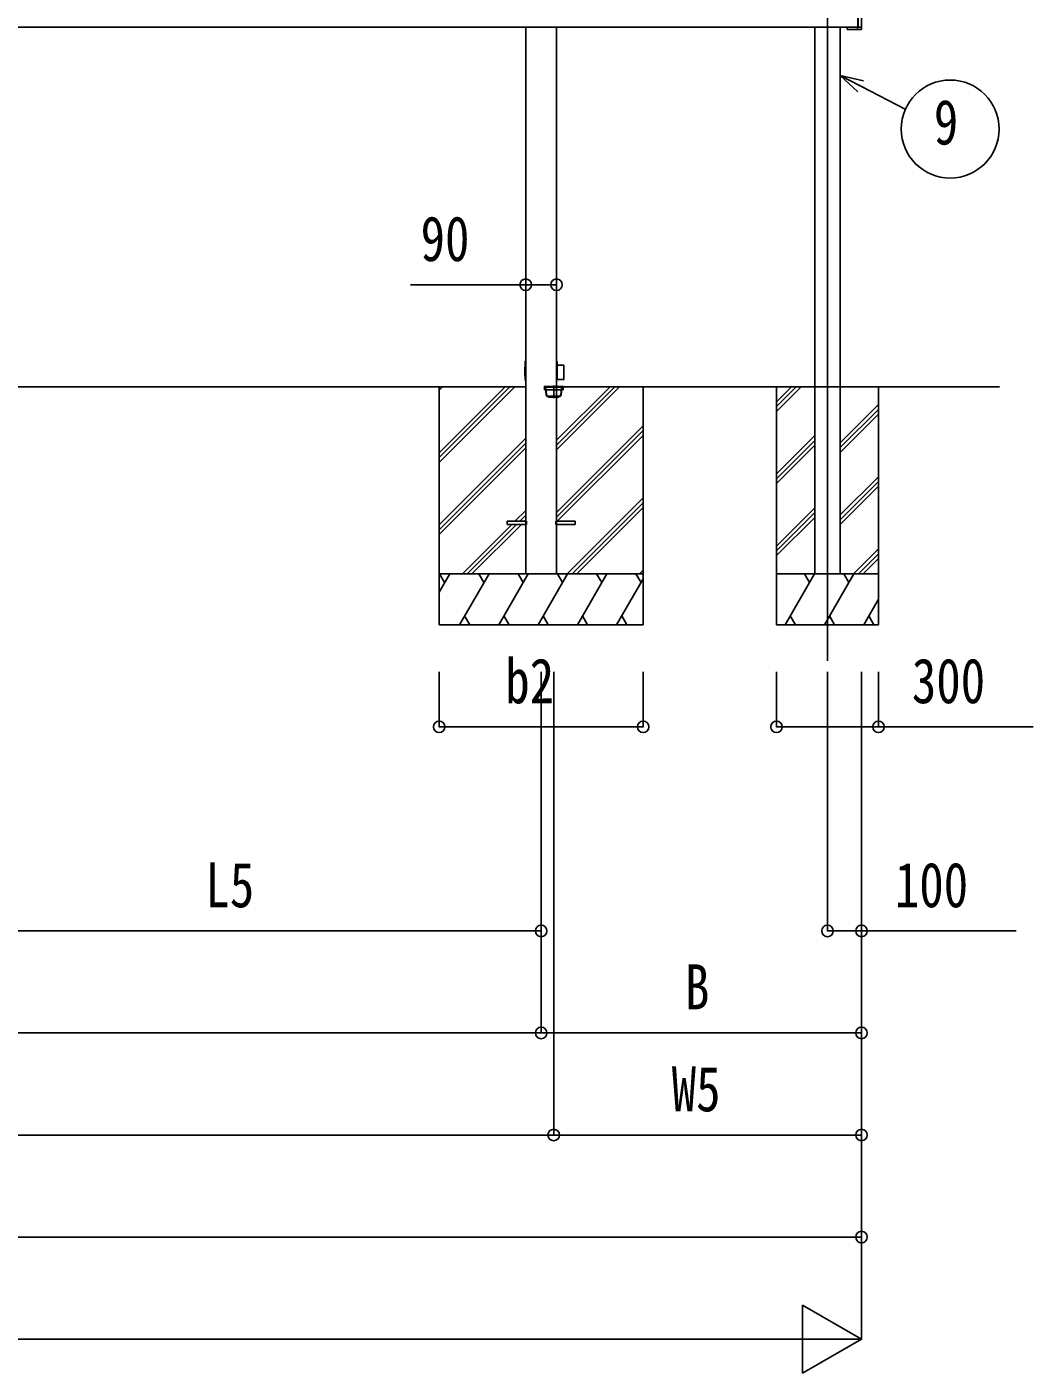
# Model space of a CAD drawing. Units: millimetres, scale not verified. Extents: x -16820 to 16820, y -11881 to 11886.
# Drawn here: x -6124 to -3166, y -7690 to -3732 of the extents above; entities that cross this region are included whole.
import ezdxf
from ezdxf.enums import TextEntityAlignment as Align

# ---------------------------------------------------------------- set-up
doc = ezdxf.new("R2010")
doc.units = ezdxf.units.MM
doc.header["$LTSCALE"] = 40
for name, color, linetype in [('0-4_YKK_12', 2, 'Continuous'), ('0-5_YKK_13', 4, 'Continuous'), ('0-6_YKK_A1', 4, 'Continuous'), ('0-7_YKK_D', 6, 'Continuous'), ('0-9_YSS_K', 3, 'Continuous')]:
    doc.layers.add(name, color=color, linetype=linetype)
doc.styles.add('ＭＳ ゴシック', font='')
doc.styles.get('ＭＳ ゴシック').set_extended_font_data('MS Gothic')

msp = doc.modelspace()

# ---------------------------------------------------------------- linework, layer by layer
at = {"layer": '0-4_YKK_12'}
for p, q in [((-3769.92, -2050.26), (-3769.92, -5596.64)), ((-4574.92, -4786.36), (-4574.92, -4824.36))]:
    msp.add_line(p, q, dxfattribs=at)
at = {"layer": '0-5_YKK_13'}
for p, q in [((-4602.92, -4789.36), (-4546.92, -4789.36)), ((-4598.78, -4791.36), (-4602.42, -4791.36)), ((-4602.42, -4791.36), (-4602.42, -4799.36)), ((-4598.08, -4799.36), (-4602.42, -4799.36)), ((-4597.8, -4791.11), (-4598.82, -4791.11)), ((-4596.81, -4813.88), (-4598.79, -4791.27)), ((-4551.06, -4791.36), (-4598.78, -4791.36)), ((-4598.08, -4799.36), (-4551.76, -4799.36)), ((-4597.06, -4799.61), (-4598.06, -4799.61)), ((-4595.82, -4813.79), (-4597.8, -4791.18)), ((-4590.84, -4818.36), (-4558.61, -4818.36)), ((-4559, -4819.36), (-4590.84, -4819.36)), ((-4559.92, -4821.36), (-4559.92, -4819.36)), ((-4554.02, -4813.79), (-4552.05, -4791.18)), ((-4553.03, -4813.88), (-4551.05, -4791.27)), ((-4552.78, -4799.61), (-4551.78, -4799.61)), ((-4552.04, -4791.11), (-4551.02, -4791.11)), ((-4551.76, -4799.36), (-4547.42, -4799.36)), ((-4547.42, -4791.36), (-4551.06, -4791.36)), ((-4547.42, -4791.36), (-4547.42, -4799.36)), ((-4546.92, -4790.36), (-4546.92, -4789.36))]:
    msp.add_line(p, q, dxfattribs=at)
for points in [[(-4546.92, -4790.36), (-4602.92, -4790.36), (-4602.92, -4789.36)], [(-4589.92, -4819.36), (-4589.92, -4821.36), (-4559.92, -4821.36)]]:
    msp.add_lwpolyline(points, dxfattribs=at)
for centre, radius, start, end in [((-4599.79, -4791.36), 2, 5, 90), ((-4599.79, -4791.36), 1, 5, 90), ((-4590.84, -4813.36), 6, 185, 270), ((-4590.84, -4813.36), 5, 185, 270), ((-4559, -4813.36), 5, 270, 355), ((-4559, -4813.36), 6, 270, 355), ((-4550.05, -4791.36), 2, 90, 175), ((-4550.05, -4791.36), 1, 90, 175)]:
    msp.add_arc(centre, radius, start, end, dxfattribs=at)
at = {"layer": '0-6_YKK_A1'}
for p, q in [((-3679.92, -3732.76), (-3679.92, -2067.36)), ((-3669.92, -3732.76), (-3669.92, -2067.36)), ((-4566.72, -3732.76), (-4566.72, -5340.36)), ((-3807.42, -3732.76), (-3807.42, -5340.36)), ((-3732.42, -3732.76), (-3732.42, -5340.36)), ((-3682.82, -3740.26), (-3710.83, -3740.26)), ((-3709.92, -3732.76), (-3669.92, -3732.76)), ((-3683.22, -3732.76), (-3682.23, -3732.76)), ((-3682.82, -3740.26), (-3680.83, -3740.26)), ((-3670.92, -3740.26), (-3680.83, -3740.26)), ((-3670.92, -3732.76), (-3669.92, -3732.76)), ((-3669.92, -3732.76), (-3669.92, -3739.26)), ((-4658.42, -4748.11), (-4659.42, -4748.11)), ((-4658.84, -4715.86), (-4658.14, -4715.86)), ((-4658.14, -4716.15), (-4658.42, -4748.11)), ((-4657.12, -4748.11), (-4658.42, -4748.11)), ((-4658.42, -4748.11), (-4658.23, -4770.06)), ((-4658.14, -4715.86), (-4657.12, -4715.86)), ((-4658.14, -4715.86), (-4658.14, -4716.15)), ((-4657.12, -4716.15), (-4658.14, -4716.15)), ((-4566.2, -4716.15), (-4566.72, -4716.15)), ((-4564.92, -4748.11), (-4566.72, -4748.11)), ((-4566.2, -4715.86), (-4566.2, -4716.15)), ((-4566.04, -4734.57), (-4566.2, -4716.15)), ((-4565.2, -4716.15), (-4565.05, -4733.44)), ((-4545.22, -4727.1), (-4565.11, -4726.75)), ((-4564.8, -4734.6), (-4564.92, -4748.11)), ((-4564.92, -4748.11), (-4564.8, -4761.61)), ((-4545.22, -4748.11), (-4545.22, -4727.1)), ((-4545.22, -4769.11), (-4545.22, -4748.11)), ((-4544.92, -4727.4), (-4544.92, -4768.81)), ((-4658.23, -4770.06), (-4657.12, -4770.06)), ((-4658.23, -4770.36), (-4658.23, -4770.06)), ((-4566.72, -4770.06), (-4566.11, -4770.06)), ((-4566.11, -4770.36), (-4566.72, -4770.36)), ((-4566.11, -4770.06), (-4566.04, -4761.65)), ((-4566.11, -4770.36), (-4566.11, -4770.06)), ((-4565.41, -4770.36), (-4566.11, -4770.36)), ((-4565.05, -4762.77), (-4565.11, -4770.06)), ((-4565.11, -4769.46), (-4545.22, -4769.11)), ((-8092.72, -4790.36), (-4657.12, -4790.36)), ((-4911.92, -4790.36), (-4911.92, -5490.36)), ((-4911.92, -4984.53), (-4717.74, -4790.36)), ((-4911.92, -4998.68), (-4703.6, -4790.36)), ((-4911.92, -5012.82), (-4689.46, -4790.36)), ((-4911.92, -4800.69), (-4901.59, -4790.36)), ((-4566.72, -4975.99), (-4381.09, -4790.36)), ((-4566.72, -4961.84), (-4395.23, -4790.36)), ((-4566.72, -4947.7), (-4409.37, -4790.36)), ((-4566.72, -4790.36), (-3264.62, -4790.36)), ((-4311.92, -4790.36), (-4311.92, -5490.36)), ((-3919.92, -4790.36), (-3919.92, -5490.36)), ((-3919.92, -4834.34), (-3875.94, -4790.36)), ((-3919.92, -4848.48), (-3861.8, -4790.36)), ((-3919.92, -4862.62), (-3847.66, -4790.36)), ((-3619.92, -4790.36), (-3619.92, -5490.36)), ((-3732.42, -4955.2), (-3619.92, -4842.7)), ((-3732.42, -4969.34), (-3619.92, -4856.85)), ((-4566.72, -5159.83), (-4311.92, -4905.03)), ((-3732.42, -4983.49), (-3619.92, -4870.99)), ((-4911.92, -5196.66), (-4657.12, -4941.87)), ((-4566.72, -5173.97), (-4311.92, -4919.18)), ((-4564.46, -5185.86), (-4311.92, -4933.32)), ((-3919.92, -5046.47), (-3807.42, -4933.97)), ((-4911.92, -5210.81), (-4657.12, -4956.01)), ((-4911.92, -5224.95), (-4657.12, -4970.15)), ((-3919.92, -5060.61), (-3807.42, -4948.11)), ((-3919.92, -5074.75), (-3807.42, -4962.25)), ((-3732.42, -5167.33), (-3619.92, -5054.83)), ((-3732.42, -5181.47), (-3619.92, -5068.98)), ((-3732.42, -5195.62), (-3619.92, -5083.12)), ((-4535.11, -5340.36), (-4311.92, -5117.17)), ((-4520.97, -5340.36), (-4311.92, -5131.31)), ((-4688.98, -5185.86), (-4657.12, -5154)), ((-4674.84, -5185.86), (-4657.12, -5168.14)), ((-4660.69, -5185.86), (-4657.12, -5182.28)), ((-4506.83, -5340.36), (-4311.92, -5145.45)), ((-3919.92, -5258.6), (-3807.42, -5146.1)), ((-3919.92, -5272.74), (-3807.42, -5160.24)), ((-3919.92, -5286.88), (-3807.42, -5174.38)), ((-4843.48, -5340.36), (-4697.98, -5194.86)), ((-4829.34, -5340.36), (-4683.84, -5194.86)), ((-4815.19, -5340.36), (-4669.69, -5194.86)), ((-4711.98, -5185.86), (-4711.98, -5194.86)), ((-4711.98, -5185.86), (-4656.98, -5185.86)), ((-4711.98, -5194.86), (-4656.98, -5194.86)), ((-4655.32, -5185.36), (-4657.12, -5185.36)), ((-4657.12, -5195.34), (-4657.12, -5185.37)), ((-4657.12, -5195.36), (-4655.32, -5195.36)), ((-4655.32, -5195.34), (-4655.32, -5185.37)), ((-4566.72, -5185.36), (-4568.52, -5185.36)), ((-4568.52, -5195.34), (-4568.52, -5185.37)), ((-4568.52, -5195.36), (-4566.72, -5195.36)), ((-4566.98, -5185.86), (-4511.98, -5185.86)), ((-4566.98, -5194.86), (-4511.98, -5194.86)), ((-4566.72, -5195.34), (-4566.72, -5185.37)), ((-4511.98, -5185.86), (-4511.98, -5194.86)), ((-3693.31, -5340.36), (-3619.92, -5266.96)), ((-3679.17, -5340.36), (-3619.92, -5281.11)), ((-3665.03, -5340.36), (-3619.92, -5295.25)), ((-4311.92, -5340.36), (-4911.92, -5340.36)), ((-4911.92, -5394.65), (-4880.57, -5340.36)), ((-4895.57, -5366.34), (-4910.57, -5340.35)), ((-4851.7, -5490.35), (-4765.1, -5340.36)), ((-4780.1, -5366.34), (-4795.1, -5340.36)), ((-4736.23, -5490.36), (-4649.63, -5340.36)), ((-4664.63, -5366.34), (-4679.63, -5340.36)), ((-4620.76, -5490.36), (-4534.16, -5340.36)), ((-4567.22, -5340.36), (-4566.72, -5340.36)), ((-4549.16, -5366.34), (-4564.16, -5340.35)), ((-4505.29, -5490.36), (-4418.69, -5340.36)), ((-4433.69, -5366.34), (-4448.69, -5340.36)), ((-4333.22, -5340.36), (-4318.22, -5366.34)), ((-4322.98, -5340.36), (-4311.92, -5329.3)), ((-3619.92, -5340.36), (-3919.92, -5340.36)), ((-3894.43, -5490.36), (-3807.83, -5340.36)), ((-3822.83, -5366.34), (-3837.83, -5340.36)), ((-3778.96, -5490.36), (-3692.36, -5340.36)), ((-3707.36, -5366.34), (-3722.36, -5340.35)), ((-4389.82, -5490.36), (-4311.92, -5355.42)), ((-3663.49, -5490.36), (-3619.92, -5414.88)), ((-4911.92, -5490.36), (-4311.92, -5490.36)), ((-4836.71, -5464.38), (-4821.71, -5490.35)), ((-4721.23, -5464.37), (-4706.24, -5490.36)), ((-4605.76, -5464.38), (-4590.77, -5490.36)), ((-4490.3, -5464.38), (-4475.3, -5490.36)), ((-4374.83, -5464.38), (-4359.83, -5490.36)), ((-3919.92, -5490.36), (-3619.92, -5490.36)), ((-3879.43, -5464.38), (-3864.44, -5490.36)), ((-3763.96, -5464.38), (-3748.97, -5490.36)), ((-3648.5, -5464.38), (-3633.5, -5490.36))]:
    msp.add_line(p, q, dxfattribs=at)
for points in [[(-9069.42, -3732.76), (-3680.8, -3732.76), (-3680.42, -3608.76)], [(-4657.12, -3732.76), (-4657.12, -5340.36), (-4656.62, -5340.36), (-4567.22, -5340.36)], [(-3711.83, -3739.32), (-3712.23, -3732.76), (-3711.23, -3732.76), (-3683.22, -3732.76)], [(-3681.83, -3739.32), (-3682.23, -3732.76), (-3681.23, -3732.76), (-3670.92, -3732.76)], [(-4659.23, -4770.06), (-4659.42, -4748.11), (-4659.14, -4716.15)], [(-4566.72, -4715.86), (-4566.2, -4715.86), (-4565.5, -4715.86)], [(-4566.04, -4734.57), (-4565.04, -4734.59), (-4564.8, -4734.6)], [(-4657.12, -4770.36), (-4658.23, -4770.36), (-4658.93, -4770.36)], [(-4566.04, -4761.65), (-4565.04, -4761.62), (-4564.8, -4761.61)]]:
    msp.add_lwpolyline(points, dxfattribs=at)
for centre, radius, start, end in [((-3710.83, -3739.26), 1, 183.5, 270), ((-3680.83, -3739.26), 1, 183.5, 270), ((-3670.92, -3739.26), 1, 270, 0), ((-4658.84, -4716.16), 0.3, 90, 179.5), ((-4566.08, -4733.53), 1.04, 272.34943, 4.76455), ((-4565.5, -4716.16), 0.3, 0.5, 90), ((-4545.22, -4727.4), 0.3, 0, 89), ((-4658.93, -4770.06), 0.3, 180.5, 270), ((-4566.1, -4762.7), 1.05, 356.22953, 86.65649), ((-4565.41, -4770.06), 0.3, 270, 359.5), ((-4545.22, -4768.81), 0.3, 271, 0)]:
    msp.add_arc(centre, radius, start, end, dxfattribs=at)
for centre, start_param, end_param in [((-4658.14, -4716.16), 4.7124491, 6.2831693), ((-4566.2, -4716.16), 3.1416086, 4.7123288), ((-4658.23, -4770.06), 0.000016, 1.5707362), ((-4566.11, -4770.06), 1.5708565, 3.1415767)]:
    msp.add_ellipse(centre, major_axis=(-1, 0), ratio=0.002618, start_param=start_param, end_param=end_param, dxfattribs=at)
at = {"layer": '0-7_YKK_D'}
for p, q in [((-4911.78, -5628.8), (-4911.78, -5791.36)), ((-4611.92, -5628.8), (-4611.92, -6691.36)), ((-4611.92, -5628.8), (-4611.92, -6691.36)), ((-4611.92, -5628.8), (-4611.92, -6391.36)), ((-4574.92, -5628.8), (-4574.92, -6991.36)), ((-4574.92, -5628.8), (-4574.92, -6991.36)), ((-4311.78, -5628.8), (-4311.78, -5791.36)), ((-3919.92, -5628.8), (-3919.92, -5791.36)), ((-3769.92, -5628.8), (-3769.92, -6391.36)), ((-3669.92, -5628.8), (-3669.92, -6691.36)), ((-3669.92, -5628.8), (-3669.92, -7591.36)), ((-3669.92, -5628.8), (-3669.92, -6391.36)), ((-3669.92, -5628.8), (-3669.92, -6991.36)), ((-3619.92, -5628.8), (-3619.92, -5791.36)), ((-4911.78, -5790.36), (-4311.78, -5790.36)), ((-6374.92, -6390.36), (-4611.92, -6390.36)), ((-3669.92, -6545.7), (-3669.92, -7291.36)), ((-8137.92, -6690.36), (-4611.92, -6690.36)), ((-3669.92, -6690.36), (-4611.92, -6690.36)), ((-4574.92, -6990.36), (-8174.92, -6990.36)), ((-3669.92, -6990.36), (-4574.92, -6990.36)), ((-9072.83, -7290.36), (-3669.92, -7290.36)), ((-3669.92, -7590.36), (-3843.13, -7490.36)), ((-3843.13, -7490.36), (-3843.13, -7690.36)), ((-14282.92, -7590.36), (-3869.92, -7590.36)), ((-3669.92, -7590.36), (-4016.33, -7590.36)), ((-3669.92, -7590.36), (-3843.13, -7690.36))]:
    msp.add_line(p, q, dxfattribs=at)
for points in [[(-3680.49, -3922.94), (-3732.42, -3875.41), (-3663.68, -3890.61)], [(-3732.42, -3875.41), (-3672.09, -3906.78), (-3539.82, -3975.55)], [(-4566.72, -4490.36), (-4657.12, -4490.36), (-4996.32, -4490.36)], [(-3919.92, -5790.36), (-3619.92, -5790.36), (-3165.52, -5790.36)], [(-3769.92, -6390.36), (-3669.92, -6390.36), (-3215.52, -6390.36)]]:
    msp.add_lwpolyline(points, dxfattribs=at)
for centre, radius in [((-3409.26, -4032.65), 144), ((-4657.12, -4490.36), 17), ((-4566.72, -4490.36), 17), ((-4911.78, -5790.36), 17), ((-4311.78, -5790.36), 17), ((-3919.92, -5790.36), 17), ((-3619.92, -5790.36), 17), ((-4611.92, -6390.36), 17), ((-3769.92, -6390.36), 17), ((-3669.92, -6390.36), 17), ((-4611.92, -6690.36), 17), ((-4611.92, -6690.36), 17), ((-3669.92, -6690.36), 17), ((-4574.92, -6990.36), 17), ((-4574.92, -6990.36), 17), ((-3669.92, -6990.36), 17), ((-3669.92, -7290.36), 17)]:
    msp.add_circle(centre, radius, dxfattribs=at)
at = {"layer": '0-9_YSS_K'}
for radius in [1, 0.667, 0.333]:
    msp.add_arc((-4598.08, -4799.36), radius, 180, 275, dxfattribs=at)

# ---------------------------------------------------------------- texts
at = {"layer": '0-7_YKK_D', "style": 'ＭＳ ゴシック', "width": 0.8}
for s, p in [('9', (-3457.26, -4117.85)), ('90', (-4966.32, -4460.36)), ('b2', (-4717.38, -5760.36)), ('300', (-3521.92, -5760.36)), ('L5', (-5599.02, -6360.36)), ('100', (-3571.92, -6360.36)), ('B', (-4188.92, -6660.36)), ('W5', (-4228.02, -6960.36))]:
    msp.add_text(s, height=132, dxfattribs=at).set_placement(p, align=Align.BOTTOM_LEFT)

doc.saveas('drawing.dxf')
